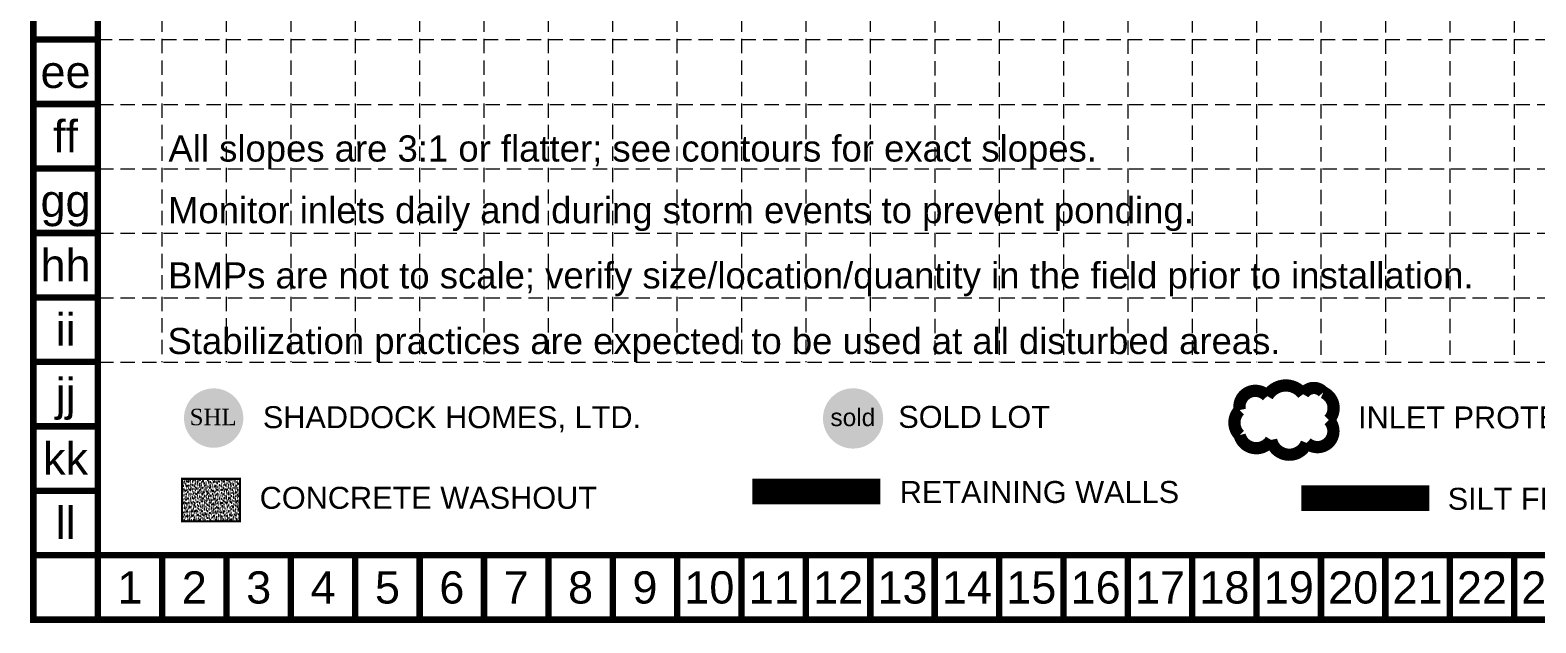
# Model space of a CAD drawing. Header units: inches. Extents: x 2468858 to 2474627, y 7110391 to 7114000.
# Drawn here: x 2468858 to 2470963, y 7110391 to 7111218 of the extents above; entities that cross this region are included whole.
import ezdxf
from ezdxf.enums import TextEntityAlignment as Align

# ---------------------------------------------------------------- set-up
doc = ezdxf.new("R2010")
doc.units = ezdxf.units.IN
doc.header["$MEASUREMENT"] = 0
doc.linetypes.add('HIDDEN', pattern=[0.375, 0.25, -0.125])
for name, color, linetype in [('BASE', 7, 'Continuous'), ('EROSION BLANKET', 84, 'Continuous'), ('GRID', 254, 'HIDDEN'), ('LEGEND', 7, 'Continuous')]:
    doc.layers.add(name, color=color, linetype=linetype)
doc.styles.add('DRHorton', font='dutcheb.ttf')
doc.styles.add("L200'", font='ARIAL.TTF', dxfattribs={"height": 0.001969})
doc.styles.add('ryland', font='ARIAL.TTF', dxfattribs={"height": 25})
doc.styles.get("Standard").update_dxf_attribs({"font": 'ARIAL.TTF'})

# ---------------------------------------------------------------- blocks, each defined once
blk = doc.blocks.new('Sold')
h = blk.add_hatch(color=7)
h.paths.add_polyline_path([(38.78, 18.77, 1), (0.52, 18.77, 1)])
h.paths.add_polyline_path([(2.42, 10.89), (36.59, 10.89), (36.59, 27.86), (2.42, 27.86)], flags=24)
at = {"layer": 'BASE', "color": 7, "style": 'ryland'}
blk.add_text('sold', height=11.127, dxfattribs=at).set_placement((19.5, 13.9), align=Align.CENTER)

msp = doc.modelspace()

# ---------------------------------------------------------------- hatches: boundary and pattern name
h = msp.add_hatch(color=162)
h.paths.add_polyline_path([(2469156.4, 7110676.7, 1), (2469073.5, 7110676.7, 1)])
h.paths.add_polyline_path([(2469077.6, 7110659.6), (2469151.7, 7110659.6), (2469151.7, 7110696.4), (2469077.6, 7110696.4)], flags=24)
at = {"layer": 'BASE'}
h = msp.add_hatch(dxfattribs=at)
h.set_pattern_fill('AR-SAND', color=30, scale=2.373696, style=0)
h.set_pattern_definition([(37.5, (2471079.2415, 7110354.453), (-0.149527, 4.573693), [0, -3.6080175, 0, -4.035283, 0, -3.8572555]), (7.5, (2471079.2415, 7110354.453), (4.200911, 6.698916), [0, -1.9464305, 0, -3.251963, 0, -1.24619]), (327.5, (2471076.322, 7110354.453), (7.392025, 0.013433), [0, -1.186848, 0, -4.272652, 0, -5.578185]), (317.5, (2471076.322, 7110354.453), (7.13563, 2.083335), [0, -0.593424, 0, -2.800961, 0, -3.204489])])
h.paths.add_polyline_path([(2469151.9, 7110532.5), (2469151.9, 7110591.8), (2469070.6, 7110591.8), (2469070.6, 7110532.5)])

# ---------------------------------------------------------------- linework, layer by layer
at = {"layer": 'BASE', "const_width": 9}
for points in [[(2468862.9, 7110395.2), (2474622.9, 7110395.2), (2474622.9, 7113995.2), (2468862.9, 7113995.2)], [(2468952.9, 7110485.2), (2474532.9, 7110485.2), (2474532.9, 7113905.2), (2468952.9, 7113905.2)]]:
    msp.add_lwpolyline(points, close=True, dxfattribs=at)
for points in [[(2468952.9, 7111205.2), (2468862.9, 7111205.2)], [(2468952.9, 7111115.2), (2468862.9, 7111115.2)], [(2468952.9, 7111025.2), (2468862.9, 7111025.2)], [(2468952.9, 7110935.2), (2468862.9, 7110935.2)], [(2468952.9, 7110845.2), (2468862.9, 7110845.2)], [(2468952.9, 7110755.2), (2468862.9, 7110755.2)], [(2468952.9, 7110665.2), (2468862.9, 7110665.2)], [(2468952.9, 7110575.2), (2468862.9, 7110575.2)], [(2468952.9, 7110485.2), (2468862.9, 7110485.2)], [(2468952.9, 7110395.2), (2468952.9, 7110485.2)], [(2469042.9, 7110395.2), (2469042.9, 7110485.2)], [(2469132.9, 7110395.2), (2469132.9, 7110485.2)], [(2469222.9, 7110395.2), (2469222.9, 7110485.2)], [(2469312.9, 7110395.2), (2469312.9, 7110485.2)], [(2469402.9, 7110395.2), (2469402.9, 7110485.2)], [(2469492.9, 7110395.2), (2469492.9, 7110485.2)], [(2469582.9, 7110395.2), (2469582.9, 7110485.2)], [(2469672.9, 7110395.2), (2469672.9, 7110485.2)], [(2469762.9, 7110395.2), (2469762.9, 7110485.2)], [(2469852.9, 7110395.2), (2469852.9, 7110485.2)], [(2469942.9, 7110395.2), (2469942.9, 7110485.2)], [(2470032.9, 7110395.2), (2470032.9, 7110485.2)], [(2470122.9, 7110395.2), (2470122.9, 7110485.2)], [(2470212.9, 7110395.2), (2470212.9, 7110485.2)], [(2470302.9, 7110395.2), (2470302.9, 7110485.2)], [(2470392.9, 7110395.2), (2470392.9, 7110485.2)], [(2470482.9, 7110395.2), (2470482.9, 7110485.2)], [(2470572.9, 7110395.2), (2470572.9, 7110485.2)], [(2470662.9, 7110395.2), (2470662.9, 7110485.2)], [(2470752.9, 7110395.2), (2470752.9, 7110485.2)], [(2470842.9, 7110395.2), (2470842.9, 7110485.2)], [(2470932.9, 7110395.2), (2470932.9, 7110485.2)]]:
    msp.add_lwpolyline(points, dxfattribs=at)
at = {"layer": 'BASE', "color": 30, "const_width": 2.97}
msp.add_lwpolyline([(2469070.6, 7110532.5), (2469151.9, 7110532.5), (2469151.9, 7110591.8), (2469070.6, 7110591.8)], close=True, dxfattribs=at)
at = {"layer": 'GRID', "color": 252, "linetype": 'HIDDEN', "lineweight": 0, "ltscale": 80}
for p, q in [((2469042.6, 7113906.1), (2469042.6, 7110754.8)), ((2469132.6, 7113906.1), (2469132.6, 7110754.8)), ((2469222.6, 7113906.1), (2469222.6, 7110754.8)), ((2469312.6, 7113906.1), (2469312.6, 7110754.8)), ((2469402.6, 7113906.1), (2469402.6, 7110754.8)), ((2469492.6, 7113906.1), (2469492.6, 7110754.8)), ((2469582.6, 7113906.1), (2469582.6, 7110754.8)), ((2469672.6, 7113906.1), (2469672.6, 7110754.8)), ((2469762.6, 7113906.1), (2469762.6, 7110754.8)), ((2469852.6, 7113906.1), (2469852.6, 7110754.8)), ((2469942.6, 7113906.1), (2469942.6, 7110754.8)), ((2470032.6, 7113906.1), (2470032.6, 7110754.8)), ((2470122.9, 7113905.2), (2470122.9, 7110754.8)), ((2470212.9, 7113905.2), (2470212.9, 7110754.8)), ((2470302.9, 7113905.2), (2470302.9, 7110754.8)), ((2470392.9, 7113905.2), (2470392.9, 7110754.8)), ((2470482.9, 7113905.2), (2470482.9, 7110754.8)), ((2470572.9, 7113905.2), (2470572.9, 7110754.8)), ((2470662.9, 7113905.2), (2470662.9, 7110754.8)), ((2470752.9, 7113905.2), (2470752.9, 7110754.8)), ((2470842.9, 7113905.2), (2470842.9, 7110754.8)), ((2470932.9, 7113905.2), (2470932.9, 7110754.8)), ((2468952.9, 7111205.2), (2474532.9, 7111205.2)), ((2468954.9, 7111114.8), (2474534.9, 7111114.8)), ((2468954.9, 7111024.8), (2474534.9, 7111024.8)), ((2468954.9, 7110934.8), (2474534.9, 7110934.8)), ((2468954.9, 7110844.8), (2474534.9, 7110844.8)), ((2468954.9, 7110754.8), (2474534.9, 7110754.8))]:
    msp.add_line(p, q, dxfattribs=at)
at = {"layer": 'LEGEND', "color": 170, "ltscale": 100, "const_width": 17.1}
msp.add_lwpolyline([(2470587.9, 7110707.3, 0.520567), (2470587.9, 7110707.3, 0.765195), (2470549.3, 7110687.9, 0.417879), (2470549.1, 7110652.9, 0.6649), (2470593.2, 7110646.2, 0.744833), (2470642.9, 7110642, 0.975642), (2470673.9, 7110674, 0.520567), (2470666.2, 7110712.6, 0.520567), (2470637.9, 7110710, 0.540264), (2470587.9, 7110707.3)], format="xyb", close=True, dxfattribs=at)
at = {"layer": 'LEGEND', "color": 4, "const_width": 35.6}
msp.add_lwpolyline([(2469868.2, 7110574.1), (2470047.1, 7110574.1)], dxfattribs=at)
at = {"layer": 'LEGEND', "color": 200, "const_width": 35.6}
msp.add_lwpolyline([(2470635.3, 7110564.8), (2470814.2, 7110564.8)], dxfattribs=at)

# ---------------------------------------------------------------- block references
at = {"layer": 'EROSION BLANKET', "xscale": 2.200000000011642, "yscale": 2.199999999953434, "zscale": 2.2}
msp.add_blockref('Sold', (2469965.6, 7110634.9), dxfattribs=at)

# ---------------------------------------------------------------- texts
at = {"layer": 'BASE'}
for s, p in [('ee', (2468907.9, 7111160.2)), ('ff', (2468907.9, 7111070.2)), ('gg', (2468907.9, 7110980.2)), ('hh', (2468907.9, 7110890.2)), ('ii', (2468907.9, 7110800.2)), ('jj', (2468907.9, 7110710.2)), ('kk', (2468907.9, 7110620.2)), ('ll', (2468907.9, 7110530.2)), ('1', (2468997.9, 7110440.2)), ('2', (2469087.9, 7110440.2)), ('3', (2469177.9, 7110440.2)), ('4', (2469267.9, 7110440.2)), ('5', (2469357.9, 7110440.2)), ('6', (2469447.9, 7110440.2)), ('7', (2469537.9, 7110440.2)), ('8', (2469627.9, 7110440.2)), ('9', (2469717.9, 7110440.2)), ('10', (2469807.9, 7110440.2)), ('11', (2469897.9, 7110440.2)), ('12', (2469987.9, 7110440.2)), ('13', (2470077.9, 7110440.2)), ('14', (2470167.9, 7110440.2)), ('15', (2470257.9, 7110440.2)), ('16', (2470347.9, 7110440.2)), ('17', (2470437.9, 7110440.2)), ('18', (2470527.9, 7110440.2)), ('19', (2470617.9, 7110440.2)), ('20', (2470707.9, 7110440.2)), ('21', (2470797.9, 7110440.2)), ('22', (2470887.9, 7110440.2)), ('23', (2470977.9, 7110440.2))]:
    msp.add_text(s, height=45, dxfattribs=at).set_placement(p, align=Align.MIDDLE_CENTER)
at = {"layer": 'BASE', "color": 7, "style": "L200'"}
for s, p in [('All slopes are 3:1 or flatter; see contours for exact slopes.', (2469051.8, 7111034.9)), ('Monitor inlets daily and during storm events to prevent ponding.', (2469051.2, 7110948.8)), ('BMPs are not to scale; verify size/location/quantity in the field prior to installation.', (2469051.3, 7110857.7)), ('Stabilization practices are expected to be used at all disturbed areas.', (2469050.4, 7110766.1))]:
    msp.add_text(s, height=36.499, dxfattribs=at).set_placement(p)
at = {"layer": 'BASE', "color": 162, "style": 'DRHorton'}
msp.add_text('SHL', height=22.97, dxfattribs=at).set_placement((2469114.2, 7110666.7), align=Align.CENTER)
at = {"layer": 'LEGEND', "style": "L200'"}
for s, height, p in [('SHADDOCK HOMES, LTD.', 30.689, (2469183.7, 7110662.6)), ('SOLD LOT', 30.69, (2470072, 7110663)), ('INLET PROTECTION', 30.689, (2470714.8, 7110662.2)), ('CONCRETE WASHOUT', 30.689, (2469179.3, 7110550)), ('RETAINING WALLS', 30.689, (2470074, 7110558.1)), ('SILT FENCE', 30.69, (2470840, 7110548.6))]:
    msp.add_text(s, height=height, dxfattribs=at).set_placement(p)

doc.saveas('drawing.dxf')
